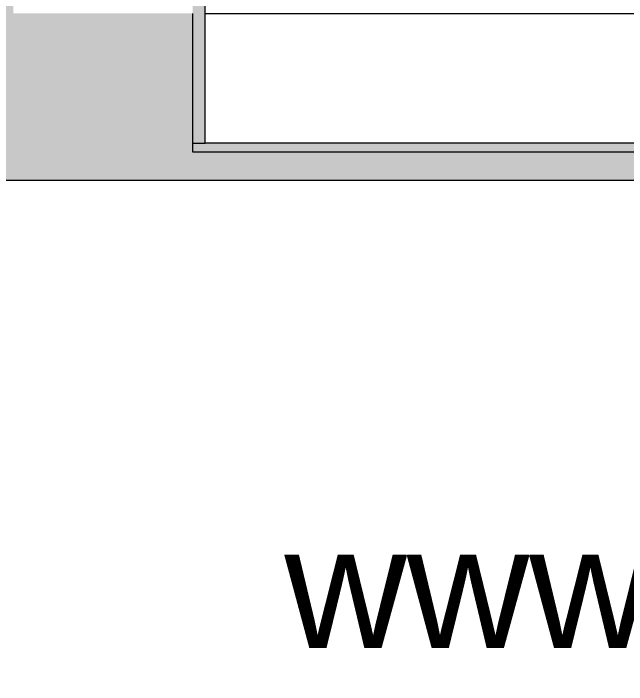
# Model space of a CAD drawing. Header units: millimetres. Extents: x -19779 to 53254, y -11975 to 15500.
# Drawn here: x -860 to 9084, y -11975 to -1100 of the extents above; entities that cross this region are included whole.
import ezdxf

# ---------------------------------------------------------------- set-up
doc = ezdxf.new("R2010")
doc.units = ezdxf.units.MM
for name, color, linetype, lineweight in [('A-DETL-GENF', 92, 'Continuous', 9), ('A-DETL-THIN', 151, 'Continuous', 9), ('A-FLOR-FNSH', 192, 'Continuous', 35), ('A-FLOR-PATT', 8, 'Continuous', 35), ('A-WALL', 113, 'Continuous', 9), ('A-WALL-PATT', 111, 'Continuous', 25), ('G-ANNO-TEXT', 231, 'Continuous', 9)]:
    doc.layers.add(name, color=color, linetype=linetype, lineweight=lineweight)
doc.styles.add('Arial_1', font='arial.ttf', dxfattribs={"height": 1967.065868})

msp = doc.modelspace()

# ---------------------------------------------------------------- hatches: boundary and pattern name
at = {"layer": 'A-DETL-GENF'}
h = msp.add_hatch(dxfattribs=at)
h.set_pattern_fill('FP_4', style=0, pattern_type=2)
h.set_pattern_definition([(0, (19874.8, -1675), (635, 635), [635, -635]), (0, (19874.8, -1436.9), (635, 635), [635, -635]), (0, (19874.8, -1198.75), (635, 635), [635, -635]), (90, (19954.2, -1119.4), (-635, 635), [635, -635]), (90, (20192.3, -1119.4), (-635, 635), [635, -635]), (90, (20430.44, -1119.4), (-635, 635), [635, -635])])
h.paths.add_polyline_path([(50343, -3800), (50343, -300), (37556, -300), (37556, -3350), (2048, -3350), (2048, -1100), (-860, -1100), (-860, -900), (-11603, -900), (-11603, -400), (-14319, -400), (-14319, -300), (-19779, -301), (-19779, -3800), (47203, -3800)], flags=0)
at = {"layer": 'A-FLOR-PATT', "lineweight": 9}
h = msp.add_hatch(dxfattribs=at)
h.set_pattern_fill('FP_1', color=256, style=0, pattern_type=2)
h.set_pattern_definition([(50, (19874.8, -1675), (728.737, -63.756), [76.2, -838.2]), (355, (19874.8, -1675), (-140.972, 764.228), [60.96, -670.56]), (100.451, (19935.54, -1680.3), (587.77, 700.467), [64.76, -712.36]), (46.184, (19874.8, -1471.8), (1084.316, -168.17), [114.3, -1257.3]), (96.636, (19965.2, -1485.8), (949.61, 989.71), [97.14, -1068.54]), (351.184, (19874.8, -1471.8), (949.62, 989.7), [91.44, -1005.84]), (21, (19976.4, -1522.6), (606.458, -409.06), [76.2, -838.2]), (326, (19976.4, -1522.6), (247.208, 736.753), [60.96, -670.56]), (71.451, (20026.95, -1556.7), (853.668, 327.685), [64.76, -712.36]), (37.5, (19874.81, -1675), (12.3547, 338.22), [33.528, -628.904, 33.528, -647.192, -673.1]), (37.5, (19874.81, -1675), (12.3547, 338.22), [-1343.152, 33.528, -639.572]), (7.5, (19874.8, -1675), (267.279, 400.722), [33.528, -354.584, 33.528, -613.664, -256.54]), (7.5, (19874.8, -1675), (267.279, 400.722), [-1035.304, 33.528, -223.012]), (327.5, (19648.25, -1675), (542.3633, -22.9153), [33.528, -220.472, 33.528, -758.952, -1051.56]), (327.5, (19648.25, -1675), (542.3633, -22.9153), [-1046.48, 33.528, -1018.032]), (317.5, (19546.65, -1675), (592.517, 101.707), [33.528, -296.672, 33.528, -492.76, -746.76]), (317.5, (19546.65, -1675), (592.517, 101.707), [-856.488, 33.528, -713.232])])
h.paths.add_polyline_path([(31904, -3350), (31904, -3200), (2048, -3200), (2048, -3350), (28065, -3350)], flags=0)
at = {"layer": 'A-WALL-PATT', "lineweight": 9}
msp.add_hatch(color=256, dxfattribs=at).paths.add_polyline_path([(2048, -3200), (2248, -3200), (2248, 8000), (2048, 8000), (2048, -1100)], flags=0)

# ---------------------------------------------------------------- linework, layer by layer
at = {"layer": 'A-DETL-THIN'}
for p, q in [((2048, -3350), (2048, -1100)), ((37556, -3350), (2048, -3350)), ((-19779, -3800), (50343, -3800))]:
    msp.add_line(p, q, dxfattribs=at)
at = {"layer": 'A-FLOR-FNSH', "color": 1, "lineweight": 18}
for p, q in [((2248, -1100), (9793, -1100)), ((9793, -3200), (2248, -3200))]:
    msp.add_line(p, q, dxfattribs=at)
at = {"layer": 'A-WALL'}
msp.add_line((2248, -1100), (2248, -900), dxfattribs=at)
at = {"layer": 'A-WALL', "color": 1, "lineweight": 18}
for p, q in [((2248, -3200), (2248, -1100)), ((2048, -3200), (2248, -3200))]:
    msp.add_line(p, q, dxfattribs=at)

# ---------------------------------------------------------------- texts
at = {"layer": 'G-ANNO-TEXT', "color": 7, "insert": (3536, -9414), "char_height": 1967.07, "width": 29496, "attachment_point": 1, "line_spacing_factor": 0.938532, "style": 'Arial_1', "bg_fill": 3, "box_fill_scale": 1.25, "bg_fill_color": 0, "bg_fill_transparency": 0}
msp.add_mtext('www.aryaahora.com', dxfattribs=at)

doc.saveas('drawing.dxf')
